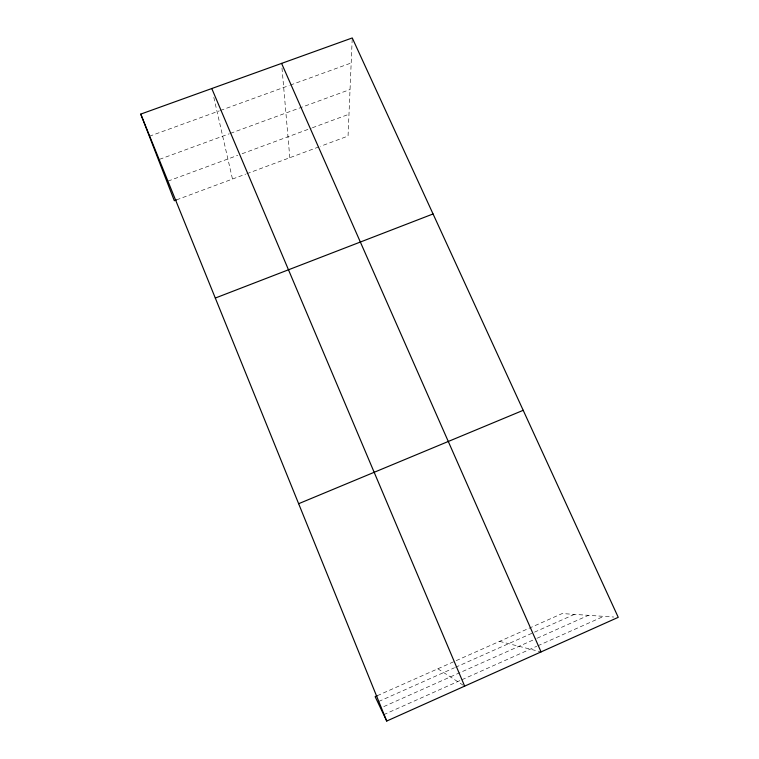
<?xml version="1.0" encoding="UTF-8"?>
<svg xmlns="http://www.w3.org/2000/svg" width="759" height="759" viewBox="0 0 759 759"><rect width="100%" height="100%" fill="white"/><g stroke="black" fill="none" stroke-linecap="round" stroke-linejoin="round"><path stroke-width="0.57" stroke-dasharray="3.79 2.85" d="M352.204 39.089L348.049 136.041L320.583 146.259M383.769 706.61L536.091 638.68M537.163 638.205L588.443 615.331M383.693 714.693L460.874 680.187M461.946 679.713L536.755 646.27M537.837 645.795L603.69 616.355M377.299 695.68L562.163 613.557L613.765 617.029M378.732 701.468L454.499 667.749M455.59 667.265L533.425 632.626M534.507 632.143L574.411 614.382M176.515 199.883L245.707 174.124M246.817 173.716L319.482 146.667M167.995 181.116L237.728 155.348M242.093 153.735L311.275 128.176M312.385 127.759L348.979 114.239M159.542 159.324L229.332 133.755M230.442 133.347L350.041 89.524M149.352 136.278L219.294 110.88M220.404 110.472L289.217 85.482M290.327 85.084L351.18 62.988M499.574 641.364L539.981 651.63M437.839 668.783L463.777 685.576M213.801 97.351L232.482 179.048M281.987 67.987L289.815 157.711"/><path stroke-width="1.14" d="M377.299 695.68L375.136 696.648L386.72 721.05L618.243 617.333L352.252 37.95L140.757 114.106L174.314 200.699L176.515 199.883M298.638 503.71L523.207 410.315M215.3 298.05L433.057 213.962M281.589 63.395L541.063 651.905M211.78 88.528L464.65 686.136M140.757 114.106L386.72 721.05"/></g></svg>
